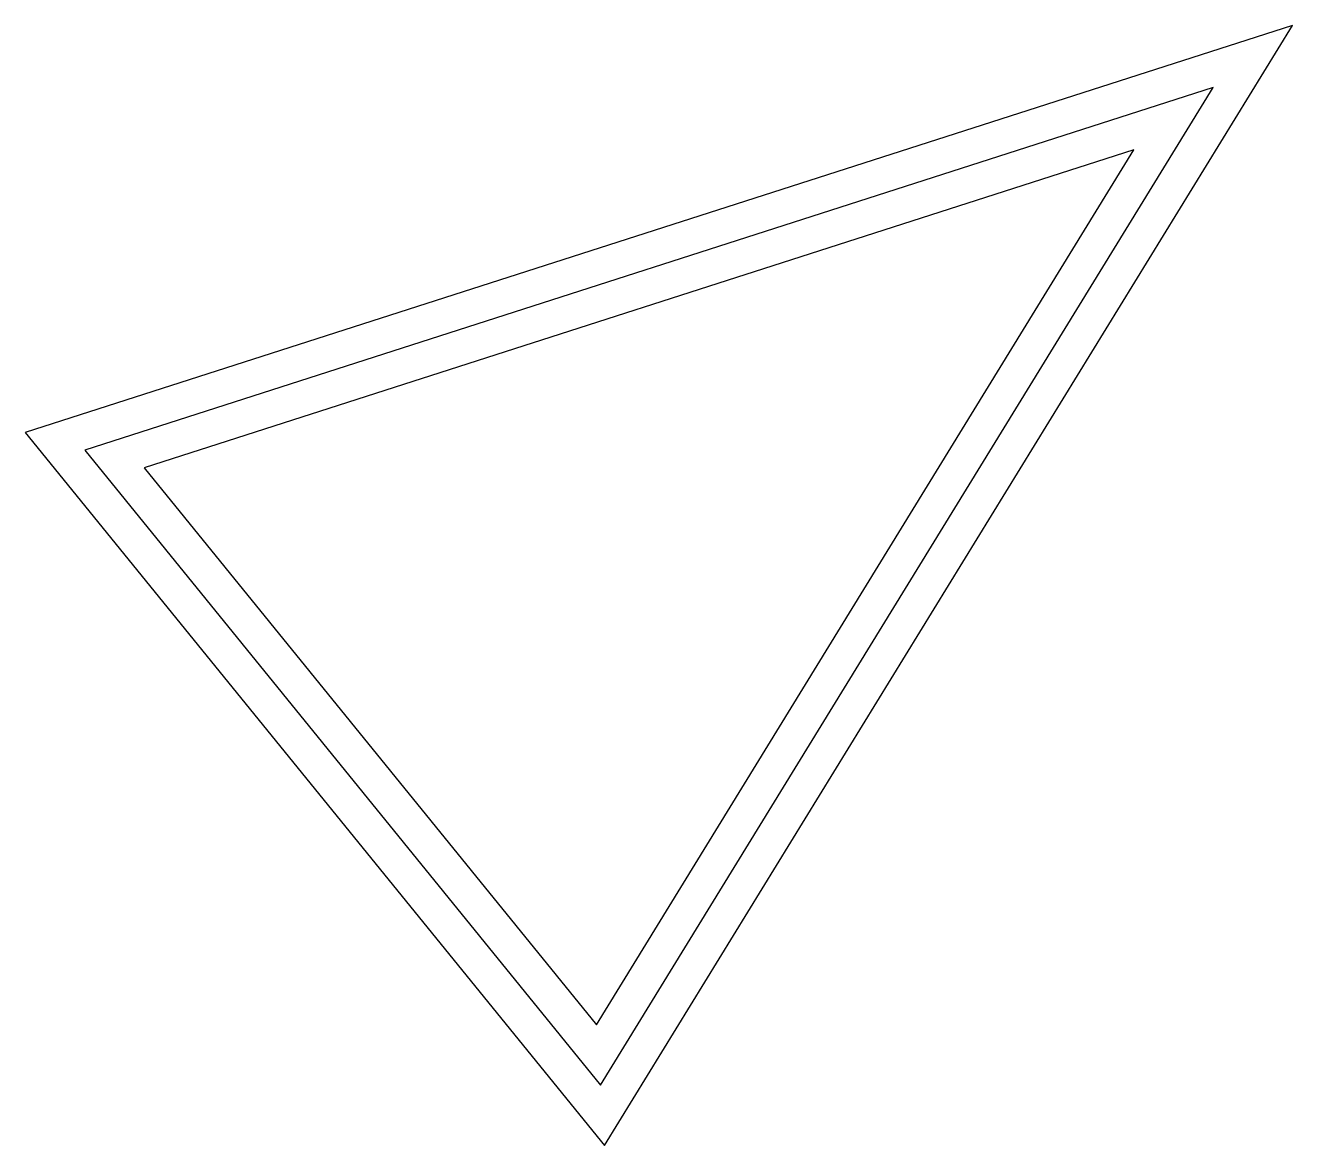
# Model space of a CAD drawing. Header units: millimetres. Extents: x -83 to 98, y -2 to 158.
import ezdxf

# ---------------------------------------------------------------- set-up
doc = ezdxf.new("R2010")
doc.units = ezdxf.units.MM
doc.layers.get('0').update_dxf_attribs({"linetype": 'CONTINUOUS'})

msp = doc.modelspace()

# ---------------------------------------------------------------- linework, layer by layer
for points in [[(-0.52, -1.51), (97.74, 158.42), (-83.2, 100.31)], [(-1.09, 7.12), (86.41, 149.53), (-74.71, 97.78)], [(-1.66, 15.75), (75.08, 140.64), (-66.22, 95.26)]]:
    msp.add_lwpolyline(points, close=True)

doc.saveas('drawing.dxf')
